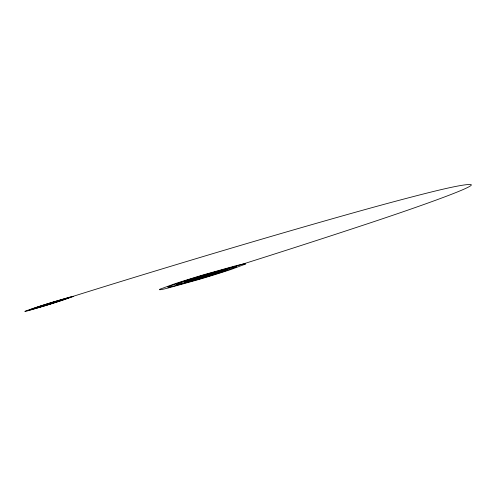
<?xml version="1.0" encoding="UTF-8"?>
<svg xmlns="http://www.w3.org/2000/svg" width="496" height="496" viewBox="0 0 496 496"><rect width="100%" height="100%" fill="white"/><g stroke="black" fill="none" stroke-linecap="round" stroke-linejoin="round"><path stroke-width="0.74" d="M201.63 276.979A314.892 10.273 -17.7 0 0 361.46 225.779A167.481 6.057 -17.6 0 0 470.425 184.543A351.534 12.989 -17.9 0 0 430.237 192.268A620.632 24.67 -18.3 0 0 354.807 212.424A1595.855 73.334 -19.4 0 0 142.005 275.032A576.693 20.572 -18.4 0 0 48.806 303.967M58.361 300.954L39.302 306.962L58.361 300.954M53.574 302.461L44.051 305.468L53.574 302.461M245.216 264.17L231.241 269.39A39.705 1.649 -17.8 0 1 214.805 274.654A61.206 2.499 -17.8 0 1 198.412 279.614L167.797 288.108A60.686 2.461 -17.8 0 1 160.89 289.627A41.249 1.68 -17.8 0 1 159.879 289.211L173.978 284.065A39.358 1.624 -17.8 0 1 189.305 279.155A62.725 2.641 -17.9 0 1 204.681 274.486L235.222 265.93A63.265 2.685 -17.8 0 1 243.127 264.095A40.213 1.693 -17.8 0 1 245.216 264.17M236.344 266.78L225.153 270.952A31.725 1.314 -17.8 0 1 212.102 275.131A49.061 2.009 -17.8 0 1 199.07 279.074L174.586 285.876A48.726 1.984 -17.8 0 1 168.981 287.116A33.108 1.352 -17.8 0 1 168.076 286.806L179.36 282.689A31.508 1.302 -17.8 0 1 191.704 278.733A50.034 2.096 -17.8 0 1 204.079 274.97L228.526 268.131A50.375 2.127 -17.8 0 1 234.769 266.693A32.054 1.345 -17.8 0 1 236.344 266.78M227.546 269.359L219.151 272.49A23.771 0.986 -17.8 0 1 209.43 275.602A36.871 1.513 -17.8 0 1 199.721 278.541L181.362 283.644A36.685 1.5 -17.8 0 1 177.097 284.599A24.912 1.023 -17.8 0 1 176.353 284.382L184.816 281.288A23.647 0.98 -17.8 0 1 194.141 278.299A37.417 1.562 -17.8 0 1 203.478 275.466L221.817 270.339A37.609 1.581 -17.8 0 1 226.436 269.278A23.951 1.004 -17.8 0 1 227.546 269.359M218.829 271.926L200.365 278.014L188.127 281.418L184.704 281.939L202.87 275.962L218.829 271.926M210.192 274.462L201.004 277.493L193.13 279.471L210.192 274.462M63.042 299.64L57.331 301.63A14.266 0.353 -18 0 1 51.59 303.478A22.208 0.546 -18 0 1 46.128 305.17L36.462 307.997A22.146 0.546 -18 0 1 34.559 308.456A15.041 0.372 -18 0 1 34.813 308.214L40.492 306.249A14.241 0.353 -18 0 1 46.091 304.445A22.444 0.558 -18 0 1 51.435 302.789L61.126 299.944A22.506 0.558 -18 0 1 63.147 299.448A14.341 0.36 -18 0 1 63.042 299.64M67.84 298.183L60.221 300.836A19.028 0.471 -18 0 1 52.533 303.31A29.562 0.725 -18 0 1 45.223 305.579L32.333 309.343A29.456 0.719 -18 0 1 29.834 309.95A20.014 0.49 -18 0 1 30.2 309.609L37.764 306.993A18.984 0.471 -18 0 1 45.198 304.606A29.989 0.744 -18 0 1 52.297 302.399L65.224 298.611A30.095 0.75 -18 0 1 67.952 297.935A19.158 0.477 -18 0 1 67.84 298.183M72.658 296.713L63.135 300.043A23.796 0.589 -18 0 1 53.487 303.143A36.89 0.905 -18 0 1 44.311 305.989L28.21 310.694A36.723 0.899 -18 0 1 25.116 311.432A24.967 0.614 -18 0 1 25.606 311.004L35.055 307.737A23.727 0.583 -18 0 1 44.311 304.761A37.56 0.936 -18 0 1 53.159 302.014L69.316 297.271A37.727 0.942 -18 0 1 72.763 296.416A24 0.601 -18 0 1 72.658 296.713"/></g></svg>
